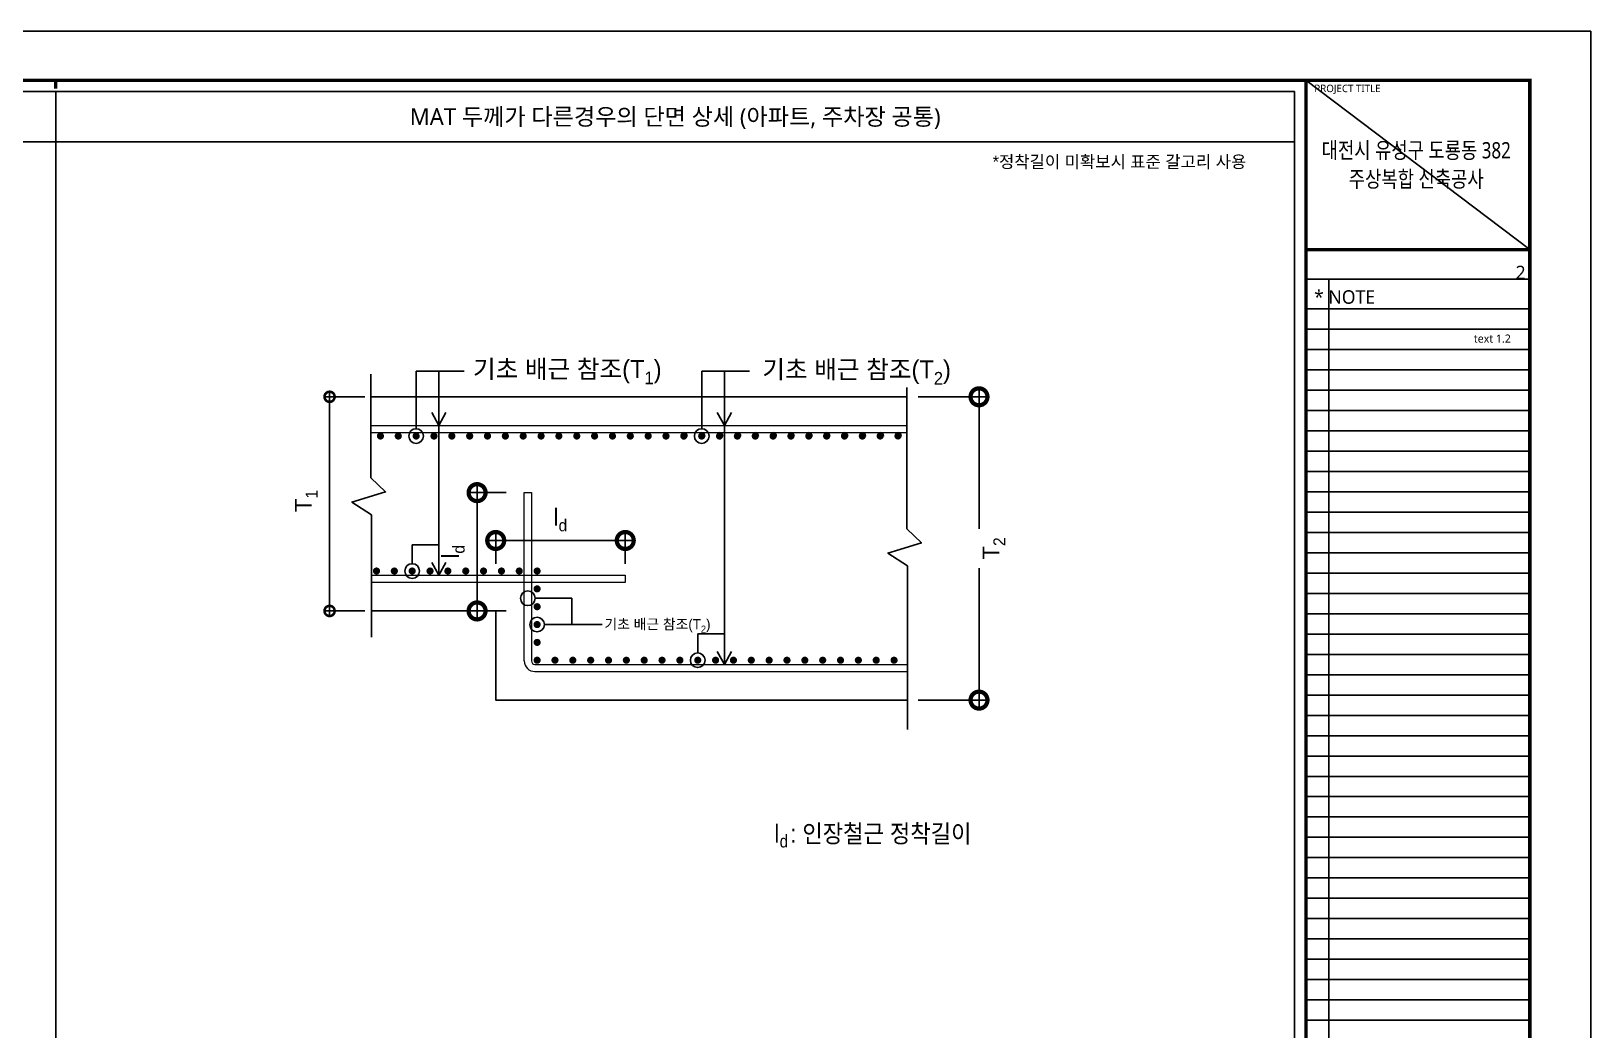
# Model space of a CAD drawing. Header units: millimetres. Extents: x 0 to 252030, y -124740 to 196020.
# Drawn here: x 36621 to 50430, y -97947 to -89100 of the extents above; entities that cross this region are included whole.
import ezdxf
from ezdxf.enums import TextEntityAlignment as Align

# ---------------------------------------------------------------- set-up
doc = ezdxf.new("R2010")
doc.units = ezdxf.units.MM
doc.header["$LTSCALE"] = 30
doc.layers.get('DEFPOINTS').update_dxf_attribs({"color": 142})
for name, color, linetype in [('0-SEC1', 3, 'Continuous'), ('A-SYM-LEAD', 4, 'Continuous'), ('ELE', 6, 'Continuous'), ('S-DIM', 7, 'Continuous'), ('S-TEXT-NOTE', 7, 'Continuous'), ('S-철근', 3, 'Continuous'), ('TABLE-1', 3, 'Continuous'), ('TEX', 3, 'Continuous'), ('TEXT-L', 7, 'Continuous'), ('XR-FORM_(도룡동)$0$AA-SHEET', 9, 'Continuous'), ('XR-FORM_(도룡동)$0$Sheet', 7, 'Continuous'), ('XR-FORM_(도룡동)$0$Sheet-text', 3, 'Continuous')]:
    doc.layers.add(name, color=color, linetype=linetype)
doc.layers.add('BAR', color=2, linetype='Continuous', lineweight=9)
doc.styles.add('Gdim', font='Dotum.ttf')
doc.styles.add('Gtx', font='Dotum.ttf')
doc.styles.add('XR-FORM_(도룡동)$3$맑은고딕', font='malgun.ttf')
doc.styles.add('맑은 고딕', font='malgun.ttf')
doc.dimstyles.new('Gdim30', dxfattribs={"dimscale": 30, "dimtxt": 3, "dimasz": 6, "dimexe": 1.5, "dimexo": 2, "dimgap": 1, "dimtad": 1, "dimdec": 0, "dimzin": 0, "dimdsep": 46, "dimlunit": 6, "dimtxsty": 'Gdim', "dimblk": 'DOTSMALL', "dimblk1": 'DOTSMALL', "dimblk2": 'DOTSMALL', "dimcen": 1.5, "dimdle": 1.5, "dimclrd": 1, "dimclre": 1, "dimclrt": 256, "dimazin": 0, "dimtfac": 1, "dimtdec": 0, "dimtix": 1, "dimtmove": 2, "dimatfit": 3, "dimldrblk": 'DOTSMALL', "dimfxl": 1.5, "dimtolj": 1, "dimtzin": 0, "dimlwd": -1, "dimlwe": -1, "dimarcsym": 0})

# ---------------------------------------------------------------- blocks, each defined once
blk = doc.blocks.new('XR-FORM_(도룡동)$0$S')
at = {"layer": 'DEFPOINTS'}
for p, q in [((75750, 52950), (82250, 52950)), ((75640, 52073), (82226, 52073)), ((76315, 52073), (76315, 20700)), ((82250, 51196), (75640, 51196)), ((82250, 50596), (75640, 50596)), ((82250, 49996), (75640, 49996)), ((82250, 49396), (75640, 49396)), ((82250, 48796), (75640, 48796)), ((82250, 48196), (75640, 48196)), ((82250, 47596), (75640, 47596)), ((82250, 46996), (75640, 46996)), ((82250, 46396), (75640, 46396)), ((82250, 45796), (75640, 45796)), ((82250, 45196), (75640, 45196)), ((82250, 44596), (75640, 44596)), ((82250, 43996), (75640, 43996)), ((82250, 43396), (75640, 43396)), ((82250, 42796), (75640, 42796)), ((82250, 42196), (75640, 42196)), ((82250, 41596), (75640, 41596)), ((82250, 40996), (75640, 40996)), ((82250, 40396), (75640, 40396)), ((82250, 39796), (75640, 39796)), ((82250, 39196), (75640, 39196)), ((82250, 38596), (75640, 38596)), ((82250, 37996), (75640, 37996)), ((82250, 37396), (75640, 37396)), ((82250, 36796), (75640, 36796)), ((82250, 36196), (75640, 36196)), ((82250, 35596), (75640, 35596)), ((82250, 34996), (75640, 34996)), ((82250, 34396), (75640, 34396)), ((82250, 33796), (75640, 33796)), ((82250, 33196), (75640, 33196)), ((82250, 32596), (75640, 32596)), ((82250, 31996), (75640, 31996)), ((82250, 31396), (75640, 31396)), ((82250, 30796), (75640, 30796)), ((82250, 30196), (75640, 30196))]:
    blk.add_line(p, q, dxfattribs=at)
at = {"layer": 'XR-FORM_(도룡동)$0$AA-SHEET', "const_width": 99.9}
blk.add_lwpolyline([(75750, 52950), (82250, 52950)], dxfattribs=at)
at = {"layer": 'XR-FORM_(도룡동)$0$Sheet', "const_width": 100}
blk.add_lwpolyline([(1850, 57950), (82250, 57950), (82250, 1200), (1850, 1200)], close=True, dxfattribs=at)
at = {"layer": 'XR-FORM_(도룡동)$0$Sheet', "linetype": 'Continuous', "const_width": 100}
blk.add_lwpolyline([(38745, 57950), (38745, 57700)], dxfattribs=at)
at = {"layer": 'XR-FORM_(도룡동)$0$Sheet', "const_width": 100}
for points in [[(75640, 57950), (75640, 1200)], [(75640, 52950), (82250, 52950)]]:
    blk.add_lwpolyline(points, dxfattribs=at)
at = {"layer": 'DEFPOINTS', "style": 'XR-FORM_(도룡동)$3$맑은고딕'}
blk.add_text('2', height=400, dxfattribs=at).set_placement((82126, 52273), align=Align.MIDDLE_RIGHT)
blk.add_text('text 1.2', height=240, dxfattribs=at).set_placement((80599, 50202))
at = {"layer": 'XR-FORM_(도룡동)$0$Sheet', "style": 'XR-FORM_(도룡동)$3$맑은고딕'}
blk.add_text('PROJECT TITLE', height=220, dxfattribs=at).set_placement((75890, 57600))
at = {"layer": 'XR-FORM_(도룡동)$0$Sheet-text', "style": 'XR-FORM_(도룡동)$3$맑은고딕'}
blk.add_text('* NOTE', height=400, dxfattribs=at).set_placement((75881, 51550), align=Align.MIDDLE_LEFT)
blk = doc.blocks.new('XR-FORM_(도룡동)', base_point=(101.33, -56114.51))
at = {"layer": 'DEFPOINTS'}
blk.add_line((377.95, 289.75), (411, 264.75), dxfattribs=at)
blk.add_lwpolyline([(0, 0), (420, 0), (420, 297), (0, 297)], close=True, dxfattribs=at)
at = {"xscale": 0.005, "yscale": 0.005, "zscale": 0.005}
blk.add_blockref('XR-FORM_(도룡동)$0$S', (-0.25, 0), dxfattribs=at)
at = {"layer": 'XR-FORM_(도룡동)$0$Sheet-text', "style": 'XR-FORM_(도룡동)$3$맑은고딕', "width": 0.8}
for s, p in [('대전시 유성구 도룡동 382', (394.23, 279.42)), ('주상복합 신축공사', (394.23, 275.17))]:
    blk.add_text(s, height=2.4, dxfattribs=at).set_placement(p, align=Align.MIDDLE_CENTER)
blk = doc.blocks.new('_DotSmall')
at = {"color": 0, "linetype": 'ByBlock', "const_width": 0.5}
blk.add_lwpolyline([(-0.0625, 0, 1), (0.0625, 0, 1)], format="xyb", close=True, dxfattribs=at)
blk = doc.blocks.new('*D38')
at = {"layer": 'DEFPOINTS', "color": 0, "transparency": 16777216}
for p in [(44375, -92339), (44375, -95026), (45013, -95026)]:
    blk.add_point(p, dxfattribs=at)
at = {"layer": 'S-DIM', "color": 1, "transparency": 16777216}
for p, q in [((44475, -92339), (45088, -92339)), ((45013, -92264), (45013, -95101)), ((44475, -95026), (45088, -95026))]:
    blk.add_line(p, q, dxfattribs=at)
at = {"layer": 'S-DIM', "color": 1, "transparency": 16777216, "xscale": 300, "yscale": 300, "zscale": 300}
for p, rotation in [((45013, -92339), 90), ((45013, -95026), 270)]:
    blk.add_blockref('_DotSmall', p, dxfattribs=dict(at, rotation=rotation))
blk = doc.blocks.new('*D39')
at = {"layer": 'DEFPOINTS', "color": 0, "transparency": 16777216}
for p in [(39634, -92339), (39263, -94236), (39634, -94236)]:
    blk.add_point(p, dxfattribs=at)
at = {"layer": 'S-DIM', "color": 1, "transparency": 16777216}
for p, q in [((39574, -92339), (39218, -92339)), ((39263, -92294), (39263, -94281)), ((39574, -94236), (39218, -94236))]:
    blk.add_line(p, q, dxfattribs=at)
at = {"layer": 'S-DIM', "color": 1, "transparency": 16777216, "xscale": 180, "yscale": 180, "zscale": 180}
for p, rotation in [((39263, -92339), 90), ((39263, -94236), 270)]:
    blk.add_blockref('_DotSmall', p, dxfattribs=dict(at, rotation=rotation))
blk = doc.blocks.new('*D40')
at = {"layer": 'DEFPOINTS', "color": 0, "transparency": 16777216}
for p in [(41881, -93612), (40734, -93920), (41881, -93920)]:
    blk.add_point(p, dxfattribs=at)
at = {"layer": 'S-DIM', "color": 1, "transparency": 16777216}
for p, q in [((40659, -93612), (41956, -93612)), ((40734, -93820), (40734, -93537)), ((41881, -93820), (41881, -93537))]:
    blk.add_line(p, q, dxfattribs=at)
at = {"layer": 'S-DIM', "color": 1, "transparency": 16777216, "xscale": 300, "yscale": 300, "zscale": 300, "rotation": 180}
blk.add_blockref('_DotSmall', (40734, -93612), dxfattribs=at)
at = {"layer": 'S-DIM', "color": 1, "transparency": 16777216, "xscale": 300, "yscale": 300, "zscale": 300}
blk.add_blockref('_DotSmall', (41881, -93612), dxfattribs=at)
at = {"layer": 'S-DIM', "transparency": 16777216, "insert": (41307, -93430), "char_height": 150, "attachment_point": 5, "style": 'Gdim'}
blk.add_mtext('\\A1;l{\\H0.7x;\\S^ d;}', dxfattribs=at)
blk = doc.blocks.new('*D41')
at = {"layer": 'DEFPOINTS', "color": 0, "transparency": 16777216}
for p in [(40569, -93188), (40927, -93188), (40927, -94236)]:
    blk.add_point(p, dxfattribs=at)
at = {"layer": 'S-DIM', "color": 1, "transparency": 16777216}
for p, q in [((40827, -93188), (40494, -93188)), ((40569, -94311), (40569, -93113)), ((40827, -94236), (40494, -94236))]:
    blk.add_line(p, q, dxfattribs=at)
at = {"layer": 'S-DIM', "color": 1, "transparency": 16777216, "xscale": 300, "yscale": 300, "zscale": 300}
for p, rotation in [((40569, -93188), 90), ((40569, -94236), 270)]:
    blk.add_blockref('_DotSmall', p, dxfattribs=dict(at, rotation=rotation))
at = {"layer": 'S-DIM', "transparency": 16777216, "insert": (40358, -93712), "char_height": 150, "attachment_point": 5, "rotation": 90, "style": 'Gdim'}
blk.add_mtext('\\A1;l{\\H0.7x;\\S^ d;}', dxfattribs=at)

msp = doc.modelspace()

# ---------------------------------------------------------------- linework, layer by layer
at = {"layer": 'A-SYM-LEAD', "linetype": 'Continuous'}
for p, q in [((40029.2765, -92621.32538), (40029.2765, -92111.29669)), ((40230.26754, -93919.5536), (40230.26754, -92111.29669)), ((42557.68846, -92621.63908), (42557.68846, -92111.61038)), ((42758.6795, -94709.68234), (42758.6795, -92111.61038)), ((41165.53619, -94356.5677), (41675.56489, -94356.5677))]:
    msp.add_line(p, q, dxfattribs=at)
at = {"layer": 'A-SYM-LEAD'}
for p, q in [((40029.2765, -92111.29669), (40453.41879, -92111.29669)), ((42557.68846, -92111.61038), (42981.83075, -92111.61038)), ((39994.35596, -93817.49046), (39994.35596, -93649.05677)), ((39994.35596, -93649.05677), (40230.26754, -93649.05677)), ((41409.33713, -94123.57804), (41083.20315, -94123.57804)), ((41409.33713, -94356.5677), (41409.33713, -94123.57804)), ((42522.76792, -94607.6192), (42522.76792, -94439.18551)), ((42522.76792, -94439.18551), (42758.6795, -94439.18551))]:
    msp.add_line(p, q, dxfattribs=at)
at = {"layer": 'A-SYM-LEAD', "linetype": 'Continuous'}
for points in [[(40167.75918, -92479.1242), (40230.26754, -92592.13732), (40292.7759, -92479.1242)], [(42696.17114, -92479.1242), (42758.6795, -92592.13732), (42821.18786, -92479.1242)], [(40167.75918, -93806.54048), (40230.26754, -93919.5536), (40292.7759, -93806.54048)], [(42696.17114, -94596.66922), (42758.6795, -94709.68234), (42821.18786, -94596.66922)]]:
    msp.add_lwpolyline(points, dxfattribs=at)
for centre in [(40029.2765, -92686.32538), (42557.68846, -92686.63908), (39994.35596, -93882.49046), (41018.20315, -94123.57804), (41100.53619, -94356.5677), (42522.76792, -94672.6192)]:
    msp.add_circle(centre, 65, dxfattribs=at)
at = {"layer": 'BAR'}
for p, q in [((39634.21213, -92592.13732), (42241.63697, -92592.13732)), ((39634.21213, -92655.34762), (44374.98457, -92655.34762)), ((41198.66704, -92592.13732), (44374.98457, -92592.13732)), ((41198.66704, -92655.34762), (42416.14474, -92655.34762)), ((41081.41345, -94709.68234), (42399.66272, -94709.68234)), ((41389.54005, -94709.68234), (44379.59745, -94709.68234)), ((41081.41345, -94772.89264), (42399.66272, -94772.89264)), ((41389.54005, -94772.89264), (44379.59745, -94772.89264))]:
    msp.add_line(p, q, dxfattribs=at)
at = {"layer": 'BAR', "linetype": 'Continuous', "const_width": 31.60515}
for points in [[(39729.02758, -92686.63908, -1), (39697.42243, -92686.63908, -1)], [(39887.05333, -92686.63908, -1), (39855.44818, -92686.63908, -1)], [(40045.07908, -92686.63908, -1), (40013.47393, -92686.63908, -1)], [(40203.10482, -92686.63908, -1), (40171.49967, -92686.63908, -1)], [(40361.13057, -92686.63908, -1), (40329.52542, -92686.63908, -1)], [(40519.15632, -92686.63908, -1), (40487.55117, -92686.63908, -1)], [(40677.18207, -92686.63908, -1), (40645.57692, -92686.63908, -1)], [(40835.20782, -92686.63908, -1), (40803.60267, -92686.63908, -1)], [(40993.23356, -92686.63908, -1), (40961.62841, -92686.63908, -1)], [(41151.25931, -92686.63908, -1), (41119.65416, -92686.63908, -1)], [(41309.28506, -92686.63908, -1), (41277.67991, -92686.63908, -1)], [(41467.31081, -92686.63908, -1), (41435.70566, -92686.63908, -1)], [(41625.33656, -92686.63908, -1), (41593.73141, -92686.63908, -1)], [(41783.3623, -92686.63908, -1), (41751.75715, -92686.63908, -1)], [(41941.38805, -92686.63908, -1), (41909.7829, -92686.63908, -1)], [(42099.4138, -92686.63908, -1), (42067.80865, -92686.63908, -1)], [(42257.43955, -92686.63908, -1), (42225.8344, -92686.63908, -1)], [(42415.4653, -92686.63908, -1), (42383.86015, -92686.63908, -1)], [(42415.4653, -92686.95277, 1), (42383.86015, -92686.95277, 1)], [(42573.49104, -92686.63908, -1), (42541.88589, -92686.63908, -1)], [(42573.49104, -92686.95277, 1), (42541.88589, -92686.95277, 1)], [(42731.51679, -92686.63908, -1), (42699.91164, -92686.63908, -1)], [(42731.51679, -92686.95277, 1), (42699.91164, -92686.95277, 1)], [(42889.54254, -92686.63908, -1), (42857.93739, -92686.63908, -1)], [(42889.54254, -92686.95277, 1), (42857.93739, -92686.95277, 1)], [(43047.56829, -92686.63908, -1), (43015.96314, -92686.63908, -1)], [(43047.56829, -92686.95277, 1), (43015.96314, -92686.95277, 1)], [(43205.59404, -92686.63908, -1), (43173.98889, -92686.63908, -1)], [(43205.59404, -92686.95277, 1), (43173.98889, -92686.95277, 1)], [(43363.61978, -92686.63908, -1), (43332.01463, -92686.63908, -1)], [(43363.61978, -92686.95277, 1), (43332.01463, -92686.95277, 1)], [(43521.64553, -92686.63908, -1), (43490.04038, -92686.63908, -1)], [(43521.64553, -92686.95277, 1), (43490.04038, -92686.95277, 1)], [(43679.67128, -92686.63908, -1), (43648.06613, -92686.63908, -1)], [(43679.67128, -92686.95277, 1), (43648.06613, -92686.95277, 1)], [(43837.69703, -92686.63908, -1), (43806.09188, -92686.63908, -1)], [(43837.69703, -92686.95277, 1), (43806.09188, -92686.95277, 1)], [(43995.72278, -92686.32538, -1), (43964.11763, -92686.32538, -1)], [(43995.72278, -92686.63908, 1), (43964.11763, -92686.63908, 1)], [(44153.74852, -92686.01169, -1), (44122.14337, -92686.01169, -1)], [(44153.74852, -92686.32538, 1), (44122.14337, -92686.32538, 1)], [(44311.77427, -92685.698, -1), (44280.16912, -92685.698, -1)], [(44311.77427, -92686.01169, 1), (44280.16912, -92686.01169, 1)], [(39662.50189, -93882.49046, 1), (39694.10704, -93882.49046, 1)], [(39820.52763, -93882.49046, 1), (39852.13278, -93882.49046, 1)], [(39978.55338, -93882.49046, 1), (40010.15853, -93882.49046, 1)], [(40136.57913, -93882.49046, 1), (40168.18428, -93882.49046, 1)], [(40294.60488, -93882.49046, 1), (40326.21003, -93882.49046, 1)], [(40452.63063, -93882.49046, 1), (40484.23578, -93882.49046, 1)], [(40610.65637, -93882.49046, 1), (40642.26152, -93882.49046, 1)], [(40768.68212, -93882.49046, 1), (40800.28727, -93882.49046, 1)], [(40926.70787, -93882.49046, 1), (40958.31302, -93882.49046, 1)], [(41084.73362, -93882.49046, 1), (41116.33877, -93882.49046, 1)], [(41084.73362, -94040.5162, 1), (41116.33877, -94040.5162, 1)], [(41084.73362, -94198.54195, 1), (41116.33877, -94198.54195, 1)], [(41084.73362, -94198.54195, 1), (41116.33877, -94198.54195, 1)], [(41084.73362, -94356.5677, 1), (41116.33877, -94356.5677, 1)], [(41084.73362, -94356.5677, 1), (41116.33877, -94356.5677, 1)], [(41084.73362, -94514.59345, 1), (41116.33877, -94514.59345, 1)], [(41084.73362, -94514.59345, 1), (41116.33877, -94514.59345, 1)], [(41084.73362, -94672.6192, 1), (41116.33877, -94672.6192, 1)], [(41084.73362, -94672.6192, 1), (41116.33877, -94672.6192, 1)], [(41242.75937, -94672.6192, 1), (41274.36452, -94672.6192, 1)], [(41400.78511, -94672.6192, 1), (41432.39026, -94672.6192, 1)], [(41558.81086, -94672.6192, 1), (41590.41601, -94672.6192, 1)], [(41716.83661, -94672.6192, 1), (41748.44176, -94672.6192, 1)], [(41874.86236, -94672.6192, 1), (41906.46751, -94672.6192, 1)], [(42032.88811, -94672.6192, 1), (42064.49326, -94672.6192, 1)], [(42190.91385, -94672.6192, 1), (42222.519, -94672.6192, 1)], [(42348.9396, -94672.6192, 1), (42380.54475, -94672.6192, 1)], [(42506.96535, -94672.6192, 1), (42538.5705, -94672.6192, 1)], [(42664.9911, -94672.6192, 1), (42696.59625, -94672.6192, 1)], [(42823.01685, -94672.6192, 1), (42854.622, -94672.6192, 1)], [(42981.04259, -94672.6192, 1), (43012.64774, -94672.6192, 1)], [(43139.06834, -94672.6192, 1), (43170.67349, -94672.6192, 1)], [(43297.09409, -94672.6192, 1), (43328.69924, -94672.6192, 1)], [(43455.11984, -94672.6192, 1), (43486.72499, -94672.6192, 1)], [(43613.14559, -94672.6192, 1), (43644.75074, -94672.6192, 1)], [(43771.17133, -94672.6192, 1), (43802.77648, -94672.6192, 1)], [(43929.19708, -94672.6192, 1), (43960.80223, -94672.6192, 1)], [(44087.22283, -94672.6192, 1), (44118.82798, -94672.6192, 1)], [(44245.24858, -94672.6192, 1), (44276.85373, -94672.6192, 1)]]:
    msp.add_lwpolyline(points, format="xyb", close=True, dxfattribs=at)
at = {"layer": 'BAR'}
for points in [[(40986.598, -94678.07719), (40986.598, -93187.64541), (41049.8083, -93187.64541), (41049.8083, -94678.07719)], [(39634.21213, -93919.5536), (41880.60508, -93919.5536), (41880.60508, -93982.7639), (39634.21213, -93982.7639)]]:
    msp.add_lwpolyline(points, dxfattribs=at)
for centre, radius, start, end in [((42399.66272, -92686.95277), 31.60515, 0, 90), ((42557.68847, -92686.95277), 31.60515, 0, 90), ((42715.71422, -92686.95277), 31.60515, 0, 90), ((42873.73997, -92686.95277), 31.60515, 0, 90), ((43031.76571, -92686.95277), 31.60515, 0, 90), ((43189.79146, -92686.95277), 31.60515, 0, 90), ((43347.81721, -92686.95277), 31.60515, 0, 90), ((43505.84296, -92686.95277), 31.60515, 0, 90), ((43663.86871, -92686.95277), 31.60515, 0, 90), ((43821.89445, -92686.95277), 31.60515, 0, 90), ((43979.9202, -92686.63908), 31.60515, 0, 90), ((44137.94595, -92686.32538), 31.60515, 0, 90), ((44295.9717, -92686.01169), 31.60515, 0, 90), ((41081.41345, -94678.07719), 94.81545, 180, 270), ((41081.41345, -94678.07719), 31.60515, 180, 270)]:
    msp.add_arc(centre, radius, start, end, dxfattribs=at)
at = {"layer": 'ELE'}
msp.add_line((39634.21213, -92339.29612), (44374.98457, -92339.29612), dxfattribs=at)
msp.add_lwpolyline([(39634.21213, -94235.6051), (40733.7568, -94235.6051), (40733.7568, -95025.73384), (44379.59745, -95025.73384)], dxfattribs=at)
at = {"layer": 'S-철근'}
msp.add_line((36838.50014, -89635.00008), (36838.50014, -106460.00008), dxfattribs=at)
at = {"layer": 'TABLE-1'}
msp.add_line((25870.00014, -90080.0499), (47807.00014, -90080.0499), dxfattribs=at)
msp.add_lwpolyline([(25870.00014, -106460.00008), (47807.00014, -106460.00008), (47807.00014, -89635.00008), (25870.00014, -89635.00008)], close=True, dxfattribs=at)
at = {"layer": 'TEXT-L'}
for points in [[(39629.59926, -92137.60647), (39629.59926, -93057.21215), (39758.33407, -93181.33409), (39460.44141, -93272.35685), (39634.21213, -93385.44573), (39634.21213, -94469.44401)], [(44374.98457, -92194.20244), (44374.98457, -93508.74463), (44503.71939, -93632.86657), (44205.82673, -93723.88933), (44379.59745, -93836.97821), (44379.59745, -95287.11139)]]:
    msp.add_lwpolyline(points, dxfattribs=at)

# ---------------------------------------------------------------- block references
at = {"layer": '0-SEC1', "xscale": 60, "yscale": 60, "zscale": 60}
msp.add_blockref('XR-FORM_(도룡동)', (31310.02429, -3473790.57868), dxfattribs=at)

# ---------------------------------------------------------------- texts
at = {"layer": 'S-DIM', "insert": (42166.00892, -94368.52037), "char_height": 90, "attachment_point": 5, "style": 'Gdim'}
msp.add_mtext('\\A1;기초 배근 참조(T{\\H0.7x;\\S^ 2;})', dxfattribs=at)
at = {"layer": 'S-TEXT-NOTE', "style": 'Gtx'}
msp.add_text('*정착길이 미확보시 표준 갈고리 사용', height=108, dxfattribs=at).set_placement((45134.95981, -90310.79264))
at = {"layer": 'S-TEXT-NOTE', "style": 'Gtx', "width": 0.9}
for s, height, p in [(' : 인장철근 정착길이', 160, (43291.66968, -96287.98175)), ('l', 160, (43202.20699, -96287.98175)), ('d', 112, (43248.70218, -96331.43916))]:
    msp.add_text(s, height=height, dxfattribs=at).set_placement(p)
at = {"layer": 'S-TEXT-NOTE', "insert": (41367.60011, -92120.1788), "char_height": 160, "attachment_point": 5, "style": 'Gtx'}
msp.add_mtext('\\A1;기초 배근 참조(T{\\H0.7x;\\S^ 1;})', dxfattribs=at)
at = {"layer": 'TEX', "style": '맑은 고딕'}
msp.add_text('MAT 두께가 다른경우의 단면 상세 (아파트, 주차장 공통)', height=150, dxfattribs=at).set_placement((42322.75014, -89857.52499), align=Align.MIDDLE_CENTER)

# ---------------------------------------------------------------- dimensions: what is measured, and where the dimension line sits
at = {"layer": 'S-DIM', "color": 0}
for base, p1, p2, override, picture, middle in [((39262.75033, -94235.6051), (39634.21213, -92339.29612), (39634.21213, -94235.6051), {"dimtxsty": 'Gdim'}, '*D39', (39262.75033, -93287.45061)), ((45012.90818, -95025.73384), (44374.98457, -92339.29612), (44374.98457, -95025.73384), {"dimscale": 50, "dimtxsty": 'Gdim', "dimblk": 'DotSmall', "dimblk1": 'DotSmall', "dimblk2": 'DotSmall'}, '*D38', (45012.90818, -93682.51498))]:
    dim = msp.add_linear_dim(base=base, p1=p1, p2=p2, angle=90, text=' ', dimstyle='Gdim30', override=override, dxfattribs=at)
    dim.commit()
    dim.dimension.update_dxf_attribs({"geometry": picture, "text_midpoint": middle})
dim = msp.add_linear_dim(base=(40569.00925, -93187.64541), p1=(40926.57041, -94235.6051), p2=(40926.57041, -93187.64541), angle=90, text='l{\\H0.7x;\\S^ d;}', dimstyle='Gdim30', override={"dimscale": 50, "dimblk": 'DotSmall', "dimblk1": 'DotSmall', "dimblk2": 'DotSmall'}, dxfattribs=at)
dim.commit()
dim.dimension.update_dxf_attribs({"geometry": '*D41', "text_midpoint": (40358.3494, -93711.62525), "dimtype": 160})
dim = msp.add_linear_dim(base=(41880.60508, -93611.50551), p1=(40733.7568, -93919.5536), p2=(41880.60508, -93919.5536), text='l{\\H0.7x;\\S^ d;}', dimstyle='Gdim30', override={"dimscale": 50, "dimblk": 'DotSmall', "dimblk1": 'DotSmall', "dimblk2": 'DotSmall'}, dxfattribs=at)
dim.commit()
dim.dimension.update_dxf_attribs({"geometry": '*D40', "text_midpoint": (41307.18094, -93430.37905), "dimtype": 160})

# ---------------------------------------------------------------- next in the draw order: texts
at = {"layer": 'S-DIM', "char_height": 150, "attachment_point": 5, "rotation": 90, "style": 'Gdim', "bg_fill": 2}
for s, insert in [('\\A1;T{\\H0.7x;\\S^ 1;}', (39056.00966, -93262.69385)), ('\\A1;T{\\H0.7x;\\S^ 2;}', (45144.753, -93682.51498))]:
    msp.add_mtext(s, dxfattribs=dict(at, insert=insert))
at = {"layer": 'S-TEXT-NOTE', "insert": (43929.35585, -92123.56305), "char_height": 160, "attachment_point": 5, "style": 'Gtx', "bg_fill": 2}
msp.add_mtext('\\A1;기초 배근 참조(T{\\H0.7x;\\S^ 2;})', dxfattribs=at)

doc.saveas('drawing.dxf')
